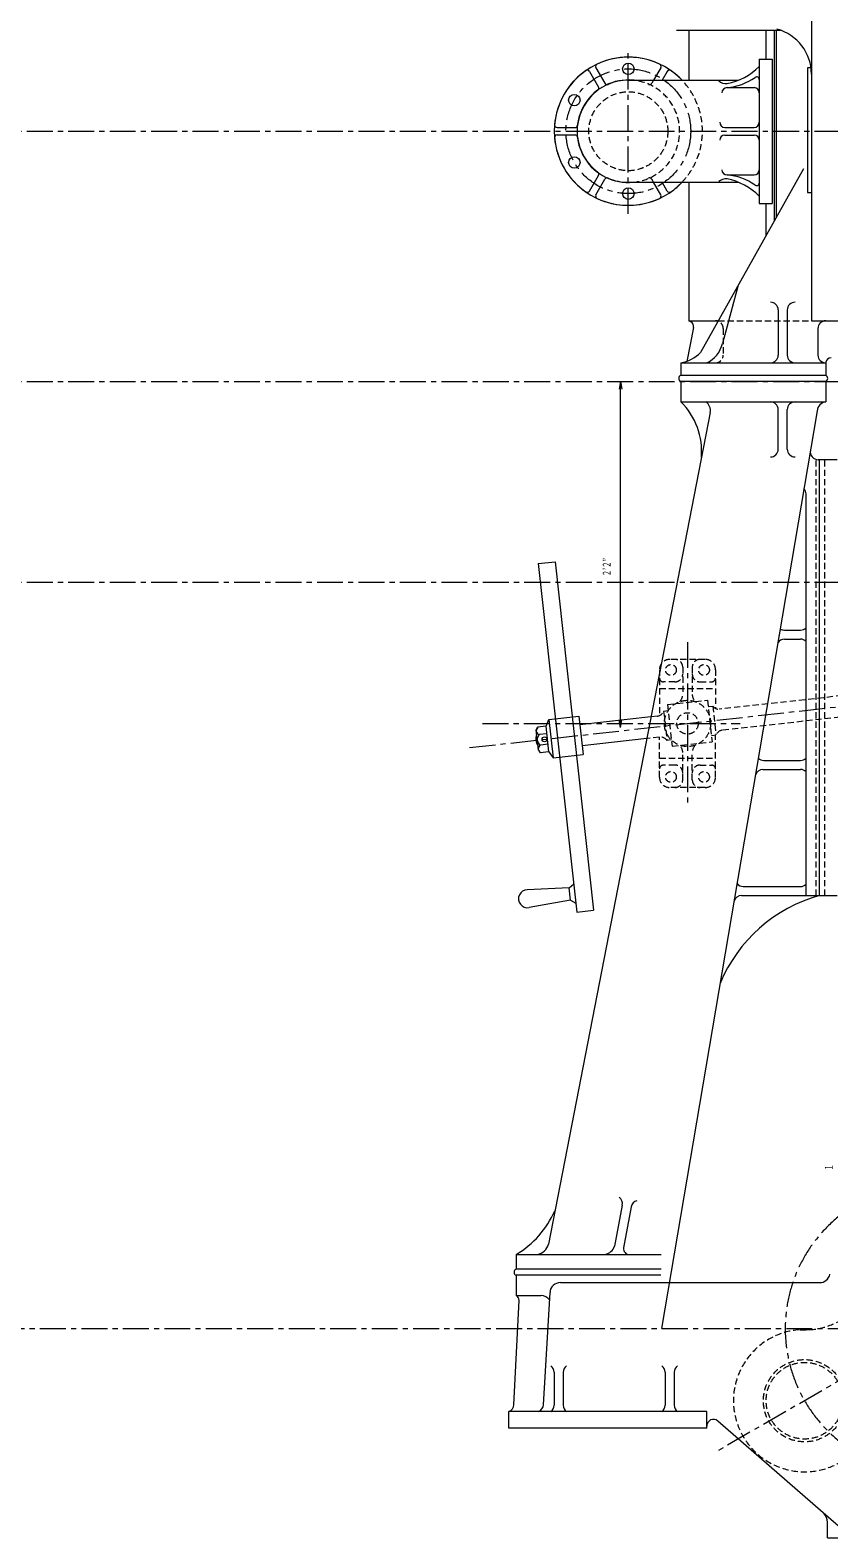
# Model space of a CAD drawing. Units: millimetres, scale not verified. Extents: x -5945 to 5945, y -4205 to 4205.
# Drawn here: x 203 to 1744, y -448 to 2462 of the extents above; entities that cross this region are included whole.
import ezdxf
from ezdxf.enums import TextEntityAlignment as Align

# ---------------------------------------------------------------- set-up
doc = ezdxf.new("R2010")
doc.units = ezdxf.units.MM
doc.header["$LTSCALE"] = 10
doc.linetypes.add('CHAIN1', pattern=[8, 5, -1, 1, -1])
doc.linetypes.add('DASHED1', pattern=[1.8, 1.2, -0.6])
for name, color, linetype, lineweight in [('0-0_0', 3, 'Continuous', 18), ('0-1_芯', 4, 'CHAIN1', 18), ('0-2_寸法', 2, 'Continuous', 18)]:
    doc.layers.add(name, color=color, linetype=linetype, lineweight=lineweight)
doc.styles.add('ＭＳ ゴシック', font='')
doc.styles.get('ＭＳ ゴシック').set_extended_font_data('MS Gothic')

msp = doc.modelspace()

# ---------------------------------------------------------------- linework, layer by layer
at = {"layer": '0-0_0'}
for p, q in [((1710.23, 2669.71), (1710.23, 1901.36)), ((1449.98, 2462.19), (1650.26, 2462.19)), ((1473.38, 2462.19), (1473.38, 2365.6)), ((1622.51, 2462.19), (1622.51, 2406.36)), ((1638.24, 2462.19), (1638.24, 2093.45)), ((1642.06, 2462.19), (1642.06, 2100.25)), ((1294.34, 2389.74), (1311.73, 2359.61)), ((1419.45, 2389.74), (1405.52, 2365.6)), ((1609.55, 2406.36), (1634.43, 2406.36)), ((1609.55, 2406.36), (1609.55, 2127.75)), ((1634.43, 2406.36), (1634.43, 2127.75)), ((1702.27, 2389.56), (1702.27, 2148.72)), ((1709.4, 2389.56), (1702.27, 2389.56)), ((1281.93, 2382.58), (1299.32, 2352.45)), ((1356.9, 2365.6), (1569.6, 2365.6)), ((1431.86, 2382.58), (1422.06, 2365.6)), ((1710.23, 2377.35), (1710.23, 2343.4)), ((1547.31, 2351.28), (1599.55, 2351.28)), ((1219.37, 2274.22), (1254.16, 2274.22)), ((1543.24, 2274.36), (1599.55, 2274.36)), ((1219.37, 2259.89), (1254.16, 2259.89)), ((1543.24, 2259.75), (1599.55, 2259.75)), ((1694.8, 2194.35), (1496.01, 1839.84)), ((1547.31, 2182.83), (1599.55, 2182.83)), ((1281.93, 2151.54), (1299.32, 2181.66)), ((1294.34, 2144.37), (1311.73, 2174.5)), ((1356.9, 2168.51), (1569.6, 2168.51)), ((1419.45, 2144.37), (1405.52, 2168.51)), ((1431.86, 2151.54), (1422.06, 2168.51)), ((1473.38, 2168.51), (1473.38, 1901.36)), ((1609.55, 2127.75), (1634.43, 2127.75)), ((1622.51, 2127.75), (1622.51, 2065.38)), ((1702.27, 2148.72), (1710.23, 2148.72)), ((1569.09, 1970.08), (1538.53, 1857.53)), ((1646.14, 1922.13), (1646.14, 1834.96)), ((1663.59, 1922.13), (1663.59, 1834.96)), ((1473.38, 1901.36), (1530.5, 1901.36)), ((1477.32, 1899.41), (1473.38, 1901.36)), ((1710.23, 1901.36), (2165.73, 1901.36)), ((1482.69, 1888.48), (1469.58, 1822.96)), ((1722.7, 1886.36), (1722.7, 1834.96)), ((1458.16, 1819.96), (1458.16, 1795.68)), ((1458.16, 1819.96), (1737.7, 1819.96)), ((1737.85, 1821.12), (1737.7, 1819.96)), ((1737.7, 1819.96), (1737.7, 1795.68)), ((1737.7, 1795.68), (1458.16, 1795.68)), ((1458.16, 1784.06), (1458.16, 1744.78)), ((1737.33, 1784.06), (1458.16, 1784.06)), ((1737.7, 1784.06), (1737.7, 1744.78)), ((1514.88, 1724.38), (1202.72, 119.09)), ((1721.18, 1727.37), (1421.11, -43.94)), ((1458.16, 1744.78), (1737.7, 1744.78)), ((1646.14, 1653.39), (1646.14, 1729.78)), ((1663.59, 1653.39), (1663.59, 1729.78)), ((1759.98, 1633.11), (1722.96, 1633.11)), ((1725.73, 791.83), (1725.73, 1633.11)), ((1699.81, 791.83), (1699.81, 1567.13)), ((1183.04, 1432.61), (1215.47, 1436.2)), ((1183.04, 1432.61), (1257.57, 759.94)), ((1215.47, 1436.2), (1290, 763.53)), ((1658.11, 1304.27), (1689.21, 1304.27)), ((1658.11, 1286.82), (1689.21, 1286.82)), ((1203.42, 1131.86), (1261.43, 1138.28)), ((1261.43, 1138.28), (1269.63, 1064.28)), ((1400.62, 1136.79), (1263.28, 1121.57)), ((1179.15, 1111.47), (1181.58, 1117.01)), ((1183.48, 1072.43), (1179.15, 1111.47)), ((1198.18, 1118.85), (1181.58, 1117.01)), ((1198.18, 1118.85), (1203.42, 1131.86)), ((1203.66, 1069.4), (1198.18, 1118.85)), ((1203.42, 1131.86), (1211.62, 1057.85)), ((1199.79, 1104.31), (1185.12, 1102.69)), ((1202.05, 1083.93), (1187.38, 1082.31)), ((1392.43, 1094.7), (1267.79, 1080.88)), ((1183.48, 1072.43), (1187.06, 1067.56)), ((1203.66, 1069.4), (1187.06, 1067.56)), ((1203.66, 1069.4), (1211.62, 1057.85)), ((1211.62, 1057.85), (1269.63, 1064.28)), ((1618.41, 1052.72), (1689.21, 1052.72)), ((1616.53, 1035.27), (1689.21, 1035.27)), ((1242.89, 806.88), (1161.7, 803.15)), ((1242.89, 806.88), (1251.52, 814.55)), ((1245.58, 782.66), (1242.89, 806.88)), ((1575.23, 791.83), (1759.98, 791.83)), ((1578.72, 809.28), (1689.21, 809.28)), ((1245.58, 782.66), (1165.53, 768.52)), ((1245.58, 782.66), (1255.68, 777.06)), ((1257.57, 759.94), (1290, 763.53)), ((1345.21, 194.35), (1330.21, 114.89)), ((1362.35, 191.11), (1347.35, 111.66)), ((1140.41, 99.27), (1140.41, 70.73)), ((1140.41, 99.27), (1419.95, 99.27)), ((1419.95, 70.73), (1140.41, 70.73)), ((1140.41, 59.1), (1140.41, 19.82)), ((1419.57, 59.1), (1140.41, 59.1)), ((1225.75, 44.79), (1726.22, 44.79)), ((1135.97, -190.98), (1145.96, 10.36)), ((1140.41, 19.82), (1188.64, 19.82)), ((1193.12, -190.98), (1205.79, 25.97)), ((1213.75, -128.16), (1213.75, -191.85)), ((1231.2, -128.16), (1231.2, -191.85)), ((1427.79, -128.16), (1427.79, -191.85)), ((1445.24, -128.16), (1445.24, -191.85)), ((1126.32, -235.92), (1126.32, -204.26)), ((1762.55, -425.03), (1529.67, -222.37)), ((1508.13, -235.92), (1126.32, -235.92)), ((1741.17, -447.82), (1741.17, -417.84)), ((1741.17, -447.82), (1827.86, -447.82))]:
    msp.add_line(p, q, dxfattribs=at)
at = {"layer": '0-0_0', "color": 1, "linetype": 'DASHED1'}
for p, q in [((1405.52, 2365.6), (1402.06, 2359.61)), ((1405.52, 2168.51), (1402.06, 2174.5)), ((1530.5, 1901.36), (1710.23, 1901.36)), ((1539.87, 1886.36), (1539.87, 1834.96)), ((1719.58, 791.83), (1719.58, 1633.11)), ((1736.27, 791.83), (1736.27, 1633.11)), ((1417.01, 1227.76), (1417.01, 1138.72)), ((1505.09, 1247.76), (1437.01, 1247.76)), ((1461.86, 1232.76), (1461.86, 1180.22)), ((1480.24, 1232.76), (1480.24, 1180.22)), ((1525.09, 1227.76), (1525.09, 1153.11)), ((2552.84, 1223.38), (1536.43, 1110.66)), ((1446.86, 1204.27), (1425.01, 1204.27)), ((1495.24, 1204.27), (1517.09, 1204.27)), ((1417.01, 1191.29), (1525.09, 1191.29)), ((1432.56, 1160.55), (1509.55, 1169.08)), ((1509.55, 1169.08), (1518.48, 1088.55)), ((1787.56, 1179.74), (1531.91, 1151.44)), ((1412.91, 1138.15), (1400.62, 1136.79)), ((1433.93, 1148.19), (1425.07, 1147.21)), ((1425.07, 1147.21), (1431.26, 1091.39)), ((1432.56, 1160.55), (1441.48, 1080.02)), ((1510.92, 1156.73), (1519.78, 1157.71)), ((1519.78, 1157.71), (1525.96, 1101.89)), ((1417.01, 1097.42), (1392.43, 1094.7)), ((1417.01, 1020.36), (1417.01, 1097.42)), ((1440.11, 1092.38), (1431.26, 1091.39)), ((1441.48, 1080.02), (1518.48, 1088.55)), ((1517.11, 1100.91), (1525.96, 1101.89)), ((1525.09, 1020.36), (1525.09, 1101.79)), ((1417.01, 1056.82), (1525.09, 1056.82)), ((1461.86, 1015.36), (1461.86, 1067.89)), ((1480.24, 1015.36), (1480.24, 1067.89)), ((1446.86, 1043.84), (1425.01, 1043.84)), ((1495.24, 1043.84), (1517.09, 1043.84)), ((1505.09, 1000.36), (1437.01, 1000.36))]:
    msp.add_line(p, q, dxfattribs=at)
at = {"layer": '0-0_0'}
msp.add_lwpolyline([(1508.13, -235.92), (1508.13, -204.26), (1126.32, -204.26)], dxfattribs=at)
for centre, radius in [((1356.9, 2387.4), 11.07), ((1252.67, 2327.23), 11.07), ((1252.67, 2206.88), 11.07), ((1356.9, 2146.71), 11.07), ((1195.2, 1093.49), 4.69)]:
    msp.add_circle(centre, radius, dxfattribs=at)
at = {"layer": '0-0_0', "color": 1, "linetype": 'DASHED1'}
for centre, radius in [((1356.9, 2267.06), 76.2), ((1439.13, 1227.31), 10.38), ((1502.97, 1227.31), 10.38), ((1471.05, 1124.06), 44.63), ((1471.05, 1124.06), 20.64), ((1439.13, 1020.8), 10.38), ((1502.97, 1020.8), 10.38), ((1696.9, -183.13), 79.41), ((1696.9, -183.13), 74.03)]:
    msp.add_circle(centre, radius, dxfattribs=at)
at = {"layer": '0-0_0'}
for centre, radius, start, end in [((1620.23, 2377.35), 90, 0, 74.87281), ((1356.9, 2267.06), 142.96, 43.57636, 316.42364), ((1298.58, 2392.19), 4.9, 114.98618, 210), ((1356.9, 2267.06), 142.96, 65.01382, 114.98618), ((1415.21, 2392.19), 4.9, 330, 65.01382), ((1524.65, 2476.2), 119.38, 280.93346, 315.32958), ((1356.9, 2267.06), 142.96, 125.01382, 174.98618), ((1356.9, 2267.06), 98.96, 84.72698, 275.27302), ((1277.68, 2380.13), 4.9, 30, 125.01382), ((1315.97, 2362.06), 4.9, 210, 293.30193), ((1356.9, 2267.06), 98.54, 90, 113.30193), ((1436.11, 2380.13), 4.9, 54.98618, 150), ((1356.9, 2267.06), 142.96, 43.57636, 54.98618), ((1546.27, 2382.68), 23.72, 231.16584, 272.47683), ((1537.66, 2462.12), 111.26, 274.9786, 305.07993), ((1604.55, 2367.04), 5, 0, 126.20217), ((1356.9, 2267.06), 98.54, 126.69807, 173.30193), ((1295.08, 2350), 4.9, 306.69807, 30), ((1547.31, 2341.28), 10, 90, 180), ((1599.55, 2341.28), 10, 0, 90), ((1219.37, 2279.12), 4.9, 174.98618, 270), ((1254.16, 2279.12), 4.9, 270, 353.30193), ((1543.24, 2284.36), 10, 180, 270), ((1599.55, 2284.36), 10, 270, 0), ((1219.37, 2254.99), 4.9, 90, 185.01382), ((1356.9, 2267.06), 142.96, 185.01382, 234.98618), ((1254.16, 2254.99), 4.9, 6.69807, 90), ((1356.9, 2267.06), 98.54, 186.69807, 233.30193), ((1543.24, 2249.75), 10, 90, 180), ((1599.55, 2249.75), 10, 0, 90), ((1295.08, 2184.11), 4.9, 330, 53.30193), ((1547.31, 2192.83), 10, 180, 270), ((1537.66, 2071.99), 111.26, 54.92007, 85.0214), ((1599.55, 2192.83), 10, 270, 0), ((1315.97, 2172.05), 4.9, 66.69807, 150), ((1356.9, 2267.06), 98.54, 246.69807, 270), ((1356.9, 2267.06), 142.96, 305.01382, 316.42364), ((1546.27, 2151.44), 23.72, 87.52317, 128.83416), ((1524.65, 2057.91), 119.38, 44.67042, 79.06654), ((1604.55, 2167.08), 5, 233.79783, 0), ((1277.68, 2153.99), 4.9, 234.98618, 330), ((1298.58, 2141.92), 4.9, 150, 245.01382), ((1356.9, 2267.06), 142.96, 245.01382, 294.98618), ((1415.21, 2141.92), 4.9, 294.98618, 30), ((1436.11, 2153.99), 4.9, 210, 305.01382), ((1631.14, 1922.13), 15, 0, 90), ((1678.59, 1922.13), 15, 90, 180), ((1472.88, 1890.45), 10, 348.68237, 63.68237), ((1737.7, 1886.36), 15, 90, 180), ((1446.16, 1888.75), 69.83, 279.89621, 315.54668), ((1486.61, 1868.81), 53.12, 293.12839, 347.73716), ((1631.14, 1834.96), 15, 270, 0), ((1678.59, 1834.96), 15, 180, 270), ((1737.7, 1834.96), 15, 180, 270), ((1747.77, 1819.85), 10, 87.82396, 172.70686), ((1460.45, 1789.87), 6.24, 111.45156, 248.54844), ((1735.42, 1789.87), 6.24, 291.45156, 68.54844), ((1365.03, 1649.43), 133.28, 354.80674, 45.67208), ((1495.27, 1728.3), 20, 348.68237, 55.45001), ((1631.14, 1729.78), 15, 0, 90), ((1678.59, 1729.78), 15, 90, 180), ((1739.87, 1726.17), 18.73, 96.64734, 176.33139), ((1631.14, 1653.39), 15, 270, 0), ((1678.59, 1653.39), 15, 180, 270), ((1722.96, 1648.11), 15, 170.38532, 270), ((1684.81, 1567.13), 15, 0, 43.09674), ((1658.11, 1271.82), 15, 90, 148.38449), ((1658.11, 1319.27), 15, 236.87956, 270), ((1689.21, 1319.27), 15, 270, 315), ((1689.21, 1271.82), 15, 45, 90), ((1187.2, 1110.27), 7.87, 117.99131, 254.65431), ((1200.92, 1094.12), 22.47, 157.69441, 214.95122), ((1194.31, 1093.39), 13.07, 134.6741, 237.97153), ((1191.07, 1075.36), 7.87, 117.99131, 254.65431), ((1618.41, 1067.72), 15, 224.19227, 270), ((1689.21, 1067.72), 15, 270, 315), ((1616.53, 1020.27), 15, 90, 164.49821), ((1689.21, 1020.27), 15, 45, 90), ((1578.72, 824.28), 15, 216.58225, 270), ((1162.5, 785.71), 17.45, 92.63207, 280.01355), ((1804.13, 510.08), 292.45, 105.55158, 157.51592), ((1575.23, 776.83), 15, 90, 162.64727), ((1689.21, 824.28), 15, 270, 315), ((1330.47, 197.13), 15, 349.30927, 55.15937), ((1048.81, 255.23), 180.87, 300.42767, 336.58272), ((1377.09, 188.33), 15, 103.45917, 169.30927), ((1177.77, 124.53), 25.53, 278.3425, 347.69293), ((1307.15, 123.12), 24.48, 283.07356, 340.36862), ((1358.63, 110.57), 11.32, 174.5168, 273.46249), ((1142.69, 64.91), 6.24, 111.45156, 248.54844), ((1726.22, 64.79), 20, 270, 348.74019), ((1225.75, 24.79), 20, 90, 176.627), ((1135.98, 10.86), 10, 357.13113, 63.67287), ((1188.64, -0.18), 20, 35.43985, 90), ((1198.75, -128.16), 15, 0, 55.77122), ((1246.2, -128.16), 15, 124.22878, 180), ((1412.79, -128.16), 15, 0, 55.77122), ((1460.24, -128.16), 15, 124.22878, 180), ((1120.99, -190.24), 15, 290.81899, 357.14604), ((1178.14, -190.24), 15, 290.81899, 357.14604), ((1198.75, -191.85), 15, 304.22878, 0), ((1246.2, -191.85), 15, 180, 235.77122), ((1412.79, -191.85), 15, 304.22878, 0), ((1460.24, -191.85), 15, 180, 235.77122), ((1521.13, -232.18), 13, 48.97096, 180), ((1711.45, -419.69), 29.78, 3.5635, 41.38409)]:
    msp.add_arc(centre, radius, start, end, dxfattribs=at)
at = {"layer": '0-0_0', "color": 1, "linetype": 'DASHED1'}
for centre, radius, start, end in [((1356.9, 2267.06), 98.96, 275.27302, 84.72698), ((1397.82, 2362.06), 4.9, 246.69807, 330), ((1356.9, 2267.06), 142.96, 316.42364, 43.57636), ((1397.82, 2172.05), 4.9, 30, 113.30193), ((1524.87, 1886.36), 15, 0, 90), ((1524.87, 1834.96), 15, 270, 0), ((1437.01, 1227.76), 20, 90, 180), ((1446.86, 1232.76), 15, 0, 90), ((1495.24, 1232.76), 15, 90, 180), ((1505.09, 1227.76), 20, 0, 90), ((1425.01, 1212.27), 8, 180, 270), ((1446.86, 1219.27), 15, 270, 0), ((1495.24, 1219.27), 15, 180, 270), ((1517.09, 1212.27), 8, 270, 0), ((1441.86, 1180.22), 20, 314.97891, 0), ((1500.24, 1180.22), 20, 180, 225.02109), ((1411.26, 1153.06), 15, 276.31402, 337.05782), ((1531.98, 1166.44), 15, 215.5878, 276.3316), ((1539.78, 1096.04), 15, 96.31402, 157.05782), ((1419.06, 1082.66), 15, 35.5878, 96.3316), ((1441.86, 1067.89), 20, 0, 45.02109), ((1500.24, 1067.89), 20, 134.97891, 180), ((1425.01, 1035.84), 8, 90, 180), ((1437.01, 1020.36), 20, 180, 270), ((1446.86, 1028.84), 15, 0, 90), ((1495.24, 1028.84), 15, 90, 180), ((1505.09, 1020.36), 20, 270, 0), ((1517.09, 1035.84), 8, 0, 90), ((1446.86, 1015.36), 15, 270, 0), ((1495.24, 1015.36), 15, 180, 270), ((1696.9, 95.24), 141.66, 266.66616, 33.33384), ((1696.9, -183.13), 137.2, 86.55769, 333.44231)]:
    msp.add_arc(centre, radius, start, end, dxfattribs=at)
at = {"layer": '0-1_芯'}
for p, q in [((1356.9, 2107.67), (1356.9, 2426.44)), ((-3323.77, 2267.06), (3217.37, 2267.06)), ((-3323.77, 1784.06), (3217.37, 1784.06)), ((-3323.77, 1397.06), (3217.37, 1397.06)), ((1050.63, 1077.47), (3040.04, 1297.91)), ((1471.05, 1281.17), (1471.05, 966.94)), ((1075.46, 1124.06), (1572.71, 1124.06)), ((-3458.24, -43.94), (2304.91, -43.94)), ((1937.98, -43.94), (1530.18, -279.39))]:
    msp.add_line(p, q, dxfattribs=at)
msp.add_circle((1356.9, 2267.06), 120.35, dxfattribs=at)
msp.add_arc((1937.98, -43.94), 278.38, 45.78307, 355.46505, dxfattribs=at)
at = {"layer": '0-2_寸法'}
for p, q in [((1342.07, 1784.06), (1339.46, 1769.28)), ((1342.07, 1115.99), (1342.07, 1784.06)), ((1342.07, 1784.06), (1344.67, 1769.28)), ((1342.07, 1115.99), (1339.46, 1130.77)), ((1342.07, 1115.99), (1344.67, 1130.77))]:
    msp.add_line(p, q, dxfattribs=at)

# ---------------------------------------------------------------- texts
at = {"layer": '0-2_寸法', "style": 'ＭＳ ゴシック', "width": 0.6}
for s, p in [('２’２”', (1327.09, 1408)), ('１', (1755.53, 261.16))]:
    msp.add_text(s, height=14.66, rotation=90, dxfattribs=at).set_placement(p, align=Align.BOTTOM_LEFT)

doc.saveas('drawing.dxf')
